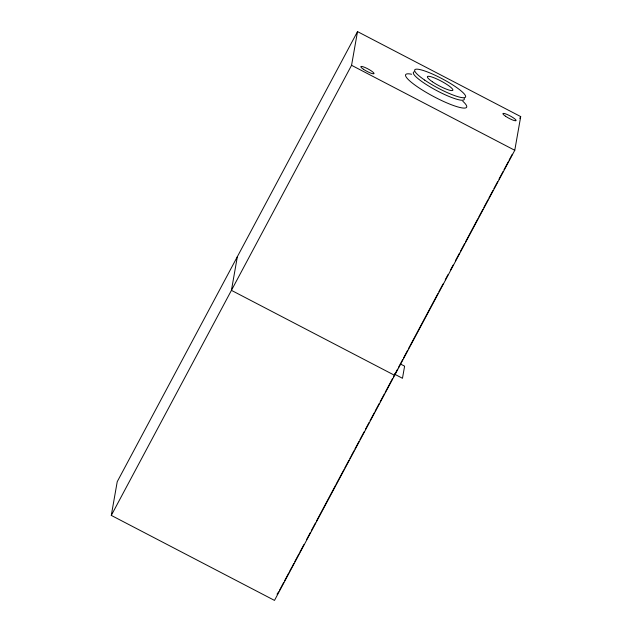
<?xml version="1.0" encoding="UTF-8"?>
<svg xmlns="http://www.w3.org/2000/svg" width="632" height="632" viewBox="0 0 632 632"><rect width="100%" height="100%" fill="white"/><g stroke="black" fill="none" stroke-linecap="round" stroke-linejoin="round"><path stroke-width="0.95" d="M111.287 515.404L117.228 481.703L357.507 31.6L520.713 116.596L514.772 150.298L274.493 600.4L111.287 515.404L351.566 65.301L357.507 31.6M237.363 256.647L231.423 290.349L394.637 375.353L394.976 373.425M519.788 118.342L520.713 116.596M278.728 591.765L277.029 594.183M279.644 590.051L283.776 582.309M284.692 580.595L288.824 572.853M289.74 571.138L292.031 566.841M292.498 565.98L293.872 563.404M294.788 561.682L298.92 553.948M299.837 552.226L303.968 544.492M306.718 539.333L310.391 532.46M311.307 530.738L315.439 523.004M316.356 521.282L335.624 485.178M336.082 484.317L343.887 469.71M344.803 467.988L348.935 460.254M349.852 458.532L350.768 456.817M351.226 455.956L353.983 450.798M354.9 449.076L359.031 441.341M359.948 439.627L364.079 431.885M365.454 429.31L369.127 422.429M370.044 420.714L374.168 412.98M375.092 411.258L379.216 403.524M380.14 401.802L384.264 394.068M385.18 392.346L392.527 378.592M393.444 376.877L394.36 375.155M397.575 369.135L394.818 374.294L402.473 378.284L404.606 366.165L400.356 363.953M398.492 367.421L402.623 359.687M403.54 357.965L407.672 350.231M408.588 348.508L409.504 346.786M409.963 345.933L437.952 293.493M438.869 291.779L443 284.045M445.291 279.747L448.048 274.588M450.339 270.291L453.097 265.132M455.388 260.834L459.519 253.1M460.436 251.378L464.567 243.644M465.484 241.922L468.241 236.763M468.699 235.902L477.871 218.712M478.795 216.997L482.919 209.255M483.843 207.541L487.967 199.807M488.884 198.085L493.015 190.351M493.932 188.628L497.605 181.755M498.98 179.172L503.112 171.438M504.028 169.716L508.16 161.982M509.076 160.259L512.291 154.248M351.566 65.301L514.772 150.298M464.196 98.379A28.796 5.088 28.1 0 1 436.68 90.581A28.796 5.088 28.1 0 1 414.197 71.811M462.774 101.199A34.562 6.107 28.1 0 1 454.779 105.971A34.562 6.107 28.1 0 1 414.639 84.838A34.562 6.107 28.1 0 1 411.582 74.244M424.704 80.106A28.796 5.088 28.1 0 0 465.46 97.146A28.796 5.088 28.1 0 0 430.274 73.091A28.796 5.088 28.1 0 0 424.704 80.106M432.422 81.773A14.402 2.544 28.1 0 0 452.804 90.297A14.402 2.544 28.1 0 0 435.211 78.265A14.402 2.544 28.1 0 0 432.422 81.773M363.408 69.244A7.489 1.327 28.1 0 0 374.002 73.675A7.489 1.327 28.1 0 0 364.854 67.419A7.489 1.327 28.1 0 0 363.408 69.244M505.482 116.209A7.489 1.327 28.1 0 0 516.075 120.641A7.489 1.327 28.1 0 0 506.927 114.384A7.489 1.327 28.1 0 0 505.482 116.209"/></g></svg>
